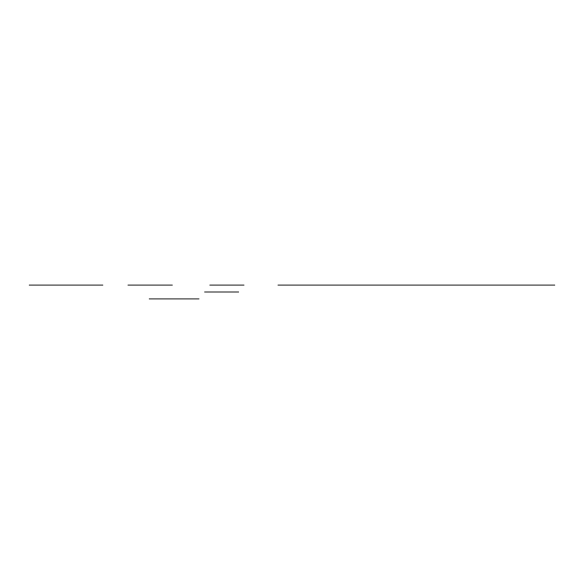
<?xml version="1.0" encoding="UTF-8"?>
<svg xmlns="http://www.w3.org/2000/svg" width="584" height="584" viewBox="0 0 584 584"><rect width="100%" height="100%" fill="white"/><g stroke="black" fill="none" stroke-linecap="round" stroke-linejoin="round"><path stroke-width="0.88" d="M29.2 285.087L102.872 285.087M127.947 285.087L172.346 285.087M209.802 285.087L244.017 285.087M277.962 285.087L554.8 285.087M204.597 292L238.666 292M149.205 298.913L199.02 298.913"/></g></svg>
